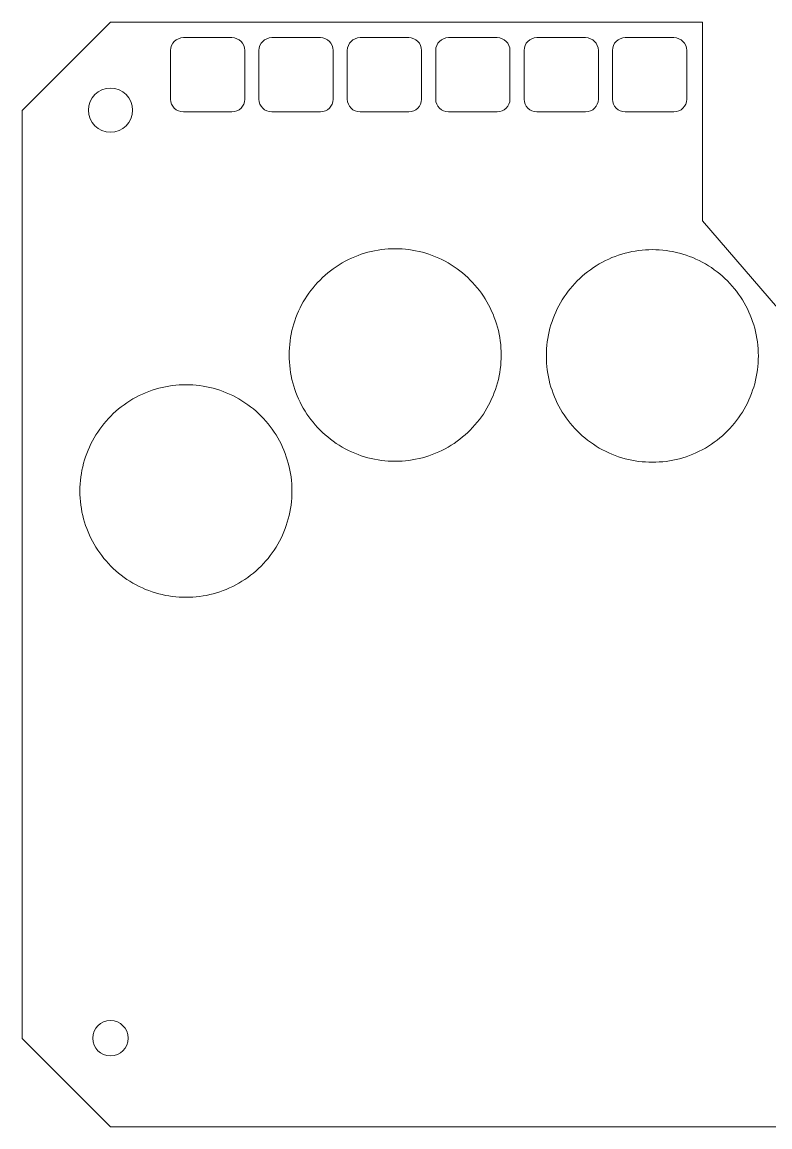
# Model space of a CAD drawing. Header units: millimetres. Extents: x -20 to 230, y 86 to 211.
# Drawn here: x -19.7 to 64.9, y 86 to 211 of the extents above; entities that cross this region are included whole.
import ezdxf

# ---------------------------------------------------------------- set-up
doc = ezdxf.new("R2010")
doc.units = ezdxf.units.MM
doc.header["$MEASUREMENT"] = 0
doc.layers.get('0').update_dxf_attribs({"lineweight": 0})

msp = doc.modelspace()

# ---------------------------------------------------------------- linework, layer by layer
at = {"color": 6, "lineweight": 9, "true_color": 0xff00ff}
for p, q in [((-19.7, 200.98), (-9.7, 210.98)), ((-9.7, 210.98), (57.3, 210.98)), ((57.3, 210.98), (57.3, 188.5)), ((57.3, 188.5), (69.3, 174.52)), ((19.43, 184.94), (19.81, 185.03)), ((19.81, 185.03), (20.19, 185.12)), ((20.19, 185.12), (20.58, 185.19)), ((20.58, 185.19), (20.96, 185.24)), ((20.96, 185.24), (21.35, 185.29)), ((21.35, 185.29), (21.73, 185.32)), ((21.73, 185.32), (22.12, 185.34)), ((22.12, 185.34), (22.51, 185.34)), ((22.51, 185.34), (22.9, 185.34)), ((22.9, 185.34), (23.29, 185.32)), ((23.29, 185.32), (23.67, 185.29)), ((23.67, 185.29), (24.06, 185.24)), ((24.06, 185.24), (24.45, 185.19)), ((24.45, 185.19), (24.83, 185.12)), ((24.83, 185.12), (25.21, 185.03)), ((25.21, 185.03), (25.59, 184.94)), ((48.91, 184.93), (49.29, 185.01)), ((49.29, 185.01), (49.68, 185.08)), ((49.68, 185.08), (50.06, 185.14)), ((50.06, 185.14), (50.45, 185.18)), ((50.45, 185.18), (50.84, 185.21)), ((50.84, 185.21), (51.22, 185.23)), ((51.22, 185.23), (51.61, 185.24)), ((51.61, 185.24), (52, 185.23)), ((52, 185.23), (52.39, 185.21)), ((52.39, 185.21), (52.78, 185.18)), ((52.78, 185.18), (53.16, 185.14)), ((53.16, 185.14), (53.55, 185.08)), ((53.55, 185.08), (53.93, 185.01)), ((53.93, 185.01), (54.31, 184.93)), ((16.51, 183.73), (16.86, 183.93)), ((16.86, 183.93), (17.22, 184.11)), ((17.22, 184.11), (17.58, 184.28)), ((17.58, 184.28), (17.94, 184.44)), ((17.94, 184.44), (18.31, 184.58)), ((18.31, 184.58), (18.68, 184.71)), ((18.68, 184.71), (19.05, 184.83)), ((19.05, 184.83), (19.43, 184.94)), ((25.59, 184.94), (25.97, 184.83)), ((25.97, 184.83), (26.34, 184.71)), ((26.34, 184.71), (26.71, 184.58)), ((26.71, 184.58), (27.08, 184.44)), ((27.08, 184.44), (27.44, 184.28)), ((27.44, 184.28), (27.8, 184.11)), ((27.8, 184.11), (28.16, 183.93)), ((28.16, 183.93), (28.51, 183.73)), ((45.61, 183.62), (45.97, 183.82)), ((45.97, 183.82), (46.32, 184)), ((46.32, 184), (46.68, 184.17)), ((46.68, 184.17), (47.04, 184.33)), ((47.04, 184.33), (47.41, 184.47)), ((47.41, 184.47), (47.78, 184.61)), ((47.78, 184.61), (48.16, 184.73)), ((48.16, 184.73), (48.53, 184.83)), ((48.53, 184.83), (48.91, 184.93)), ((54.31, 184.93), (54.69, 184.83)), ((54.69, 184.83), (55.07, 184.73)), ((55.07, 184.73), (55.44, 184.61)), ((55.44, 184.61), (55.81, 184.47)), ((55.81, 184.47), (56.18, 184.33)), ((56.18, 184.33), (56.54, 184.17)), ((56.54, 184.17), (56.9, 184)), ((56.9, 184), (57.26, 183.82)), ((57.26, 183.82), (57.61, 183.62)), ((14.58, 182.34), (14.88, 182.6)), ((14.88, 182.6), (15.19, 182.84)), ((15.19, 182.84), (15.51, 183.08)), ((15.51, 183.08), (15.83, 183.31)), ((15.83, 183.31), (16.17, 183.53)), ((16.17, 183.53), (16.51, 183.73)), ((28.51, 183.73), (28.85, 183.53)), ((28.85, 183.53), (29.19, 183.31)), ((29.19, 183.31), (29.51, 183.08)), ((29.51, 183.08), (29.83, 182.84)), ((29.83, 182.84), (30.14, 182.6)), ((30.14, 182.6), (30.44, 182.34)), ((43.98, 182.49), (44.29, 182.74)), ((44.29, 182.74), (44.61, 182.97)), ((44.61, 182.97), (44.94, 183.2)), ((44.94, 183.2), (45.27, 183.42)), ((45.27, 183.42), (45.61, 183.62)), ((57.61, 183.62), (57.95, 183.42)), ((57.95, 183.42), (58.29, 183.2)), ((58.29, 183.2), (58.61, 182.97)), ((58.61, 182.97), (58.93, 182.74)), ((58.93, 182.74), (59.24, 182.49)), ((13.48, 181.23), (13.74, 181.52)), ((13.74, 181.52), (14.01, 181.8)), ((14.01, 181.8), (14.29, 182.08)), ((14.29, 182.08), (14.58, 182.34)), ((30.44, 182.34), (30.73, 182.08)), ((30.73, 182.08), (31.01, 181.8)), ((31.01, 181.8), (31.28, 181.52)), ((31.28, 181.52), (31.54, 181.23)), ((42.58, 181.12), (42.84, 181.41)), ((42.84, 181.41), (43.11, 181.7)), ((43.11, 181.7), (43.39, 181.97)), ((43.39, 181.97), (43.68, 182.23)), ((43.68, 182.23), (43.98, 182.49)), ((59.24, 182.49), (59.54, 182.23)), ((59.54, 182.23), (59.83, 181.97)), ((59.83, 181.97), (60.11, 181.7)), ((60.11, 181.7), (60.38, 181.41)), ((60.38, 181.41), (60.64, 181.12)), ((12.53, 179.99), (12.75, 180.31)), ((12.75, 180.31), (12.99, 180.63)), ((12.99, 180.63), (13.23, 180.93)), ((13.23, 180.93), (13.48, 181.23)), ((31.54, 181.23), (31.8, 180.93)), ((31.8, 180.93), (32.04, 180.63)), ((32.04, 180.63), (32.27, 180.31)), ((32.27, 180.31), (32.49, 179.99)), ((41.63, 179.88), (41.86, 180.2)), ((41.86, 180.2), (42.09, 180.52)), ((42.09, 180.52), (42.33, 180.82)), ((42.33, 180.82), (42.58, 181.12)), ((60.64, 181.12), (60.9, 180.82)), ((60.9, 180.82), (61.14, 180.52)), ((61.14, 180.52), (61.37, 180.2)), ((61.37, 180.2), (61.59, 179.88)), ((11.76, 178.64), (11.93, 178.99)), ((11.93, 178.99), (12.12, 179.33)), ((12.12, 179.33), (12.32, 179.66)), ((12.32, 179.66), (12.53, 179.99)), ((32.49, 179.99), (32.7, 179.66)), ((32.7, 179.66), (32.9, 179.33)), ((32.9, 179.33), (33.09, 178.99)), ((33.09, 178.99), (33.27, 178.64)), ((40.86, 178.54), (41.04, 178.88)), ((41.04, 178.88), (41.22, 179.22)), ((41.22, 179.22), (41.42, 179.56)), ((41.42, 179.56), (41.63, 179.88)), ((61.59, 179.88), (61.8, 179.56)), ((61.8, 179.56), (62, 179.22)), ((62, 179.22), (62.19, 178.88)), ((62.19, 178.88), (62.37, 178.54)), ((11.16, 177.2), (11.29, 177.57)), ((11.29, 177.57), (11.44, 177.93)), ((11.44, 177.93), (11.59, 178.29)), ((11.59, 178.29), (11.76, 178.64)), ((33.27, 178.64), (33.43, 178.29)), ((33.43, 178.29), (33.59, 177.93)), ((33.59, 177.93), (33.73, 177.57)), ((33.73, 177.57), (33.86, 177.2)), ((40.39, 177.46), (40.54, 177.83)), ((40.54, 177.83), (40.69, 178.18)), ((40.69, 178.18), (40.86, 178.54)), ((62.37, 178.54), (62.53, 178.18)), ((62.53, 178.18), (62.69, 177.83)), ((62.69, 177.83), (62.83, 177.46)), ((10.84, 176.07), (10.93, 176.45)), ((10.93, 176.45), (11.04, 176.83)), ((11.04, 176.83), (11.16, 177.2)), ((33.86, 177.2), (33.98, 176.83)), ((33.98, 176.83), (34.09, 176.45)), ((34.09, 176.45), (34.19, 176.07)), ((39.94, 175.97), (40.03, 176.35)), ((40.03, 176.35), (40.14, 176.72)), ((40.14, 176.72), (40.26, 177.1)), ((40.26, 177.1), (40.39, 177.46)), ((62.83, 177.46), (62.96, 177.1)), ((62.96, 177.1), (63.08, 176.72)), ((63.08, 176.72), (63.19, 176.35)), ((63.19, 176.35), (63.29, 175.97)), ((10.62, 174.91), (10.68, 175.3)), ((10.68, 175.3), (10.75, 175.69)), ((10.75, 175.69), (10.84, 176.07)), ((34.19, 176.07), (34.27, 175.69)), ((34.27, 175.69), (34.34, 175.3)), ((34.34, 175.3), (34.4, 174.91)), ((39.72, 174.8), (39.78, 175.19)), ((39.78, 175.19), (39.85, 175.58)), ((39.85, 175.58), (39.94, 175.97)), ((63.29, 175.97), (63.37, 175.58)), ((63.37, 175.58), (63.44, 175.19)), ((63.44, 175.19), (63.5, 174.8)), ((10.52, 173.72), (10.54, 174.12)), ((10.54, 174.12), (10.58, 174.51)), ((10.58, 174.51), (10.62, 174.91)), ((34.4, 174.91), (34.45, 174.51)), ((34.45, 174.51), (34.48, 174.12)), ((34.48, 174.12), (34.5, 173.72)), ((39.62, 173.61), (39.64, 174.01)), ((39.64, 174.01), (39.68, 174.41)), ((39.68, 174.41), (39.72, 174.8)), ((63.5, 174.8), (63.55, 174.41)), ((63.55, 174.41), (63.58, 174.01)), ((63.58, 174.01), (63.6, 173.61)), ((10.52, 173.32), (10.52, 173.72)), ((10.52, 172.91), (10.52, 173.32)), ((10.54, 172.51), (10.52, 172.91)), ((10.58, 172.12), (10.54, 172.51)), ((34.48, 172.51), (34.45, 172.12)), ((34.5, 172.91), (34.48, 172.51)), ((34.5, 173.72), (34.51, 173.32)), ((34.51, 173.32), (34.5, 172.91)), ((39.62, 173.21), (39.62, 173.61)), ((39.62, 172.81), (39.62, 173.21)), ((39.64, 172.41), (39.62, 172.81)), ((63.6, 172.81), (63.58, 172.41)), ((63.6, 173.61), (63.61, 173.21)), ((63.61, 173.21), (63.6, 172.81)), ((10.62, 171.72), (10.58, 172.12)), ((10.68, 171.33), (10.62, 171.72)), ((10.75, 170.94), (10.68, 171.33)), ((34.34, 171.33), (34.27, 170.94)), ((34.4, 171.72), (34.34, 171.33)), ((34.45, 172.12), (34.4, 171.72)), ((39.68, 172.01), (39.64, 172.41)), ((39.72, 171.62), (39.68, 172.01)), ((39.78, 171.22), (39.72, 171.62)), ((63.5, 171.62), (63.44, 171.22)), ((63.55, 172.01), (63.5, 171.62)), ((63.58, 172.41), (63.55, 172.01)), ((10.84, 170.56), (10.75, 170.94)), ((10.93, 170.18), (10.84, 170.56)), ((11.04, 169.8), (10.93, 170.18)), ((34.09, 170.18), (33.98, 169.8)), ((34.19, 170.56), (34.09, 170.18)), ((34.27, 170.94), (34.19, 170.56)), ((39.85, 170.84), (39.78, 171.22)), ((39.94, 170.45), (39.85, 170.84)), ((40.03, 170.07), (39.94, 170.45)), ((40.14, 169.69), (40.03, 170.07)), ((63.19, 170.07), (63.08, 169.69)), ((63.29, 170.45), (63.19, 170.07)), ((63.37, 170.84), (63.29, 170.45)), ((63.44, 171.22), (63.37, 170.84)), ((-6.45, 168.72), (-6.09, 168.89)), ((-6.09, 168.89), (-5.73, 169.05)), ((-5.73, 169.05), (-5.36, 169.19)), ((-5.36, 169.19), (-4.99, 169.32)), ((-4.99, 169.32), (-4.62, 169.44)), ((-4.62, 169.44), (-4.24, 169.55)), ((-4.24, 169.55), (-3.86, 169.64)), ((-3.86, 169.64), (-3.48, 169.73)), ((-3.48, 169.73), (-3.09, 169.79)), ((-3.09, 169.79), (-2.71, 169.85)), ((-2.71, 169.85), (-2.32, 169.9)), ((-2.32, 169.9), (-1.94, 169.93)), ((-1.94, 169.93), (-1.55, 169.95)), ((-1.55, 169.95), (-1.16, 169.95)), ((-1.16, 169.95), (-0.77, 169.95)), ((-0.77, 169.95), (-0.38, 169.93)), ((-0.38, 169.93), (0, 169.9)), ((0, 169.9), (0.39, 169.85)), ((0.39, 169.85), (0.78, 169.79)), ((0.78, 169.79), (1.16, 169.73)), ((1.16, 169.73), (1.54, 169.64)), ((1.54, 169.64), (1.92, 169.55)), ((1.92, 169.55), (2.3, 169.44)), ((2.3, 169.44), (2.67, 169.32)), ((2.67, 169.32), (3.04, 169.19)), ((3.04, 169.19), (3.41, 169.05)), ((3.41, 169.05), (3.77, 168.89)), ((3.77, 168.89), (4.13, 168.72)), ((11.16, 169.43), (11.04, 169.8)), ((11.29, 169.06), (11.16, 169.43)), ((11.44, 168.7), (11.29, 169.06)), ((33.73, 169.06), (33.59, 168.7)), ((33.86, 169.43), (33.73, 169.06)), ((33.98, 169.8), (33.86, 169.43)), ((40.26, 169.32), (40.14, 169.69)), ((40.39, 168.95), (40.26, 169.32)), ((40.54, 168.59), (40.39, 168.95)), ((62.83, 168.95), (62.69, 168.59)), ((62.96, 169.32), (62.83, 168.95)), ((63.08, 169.69), (62.96, 169.32)), ((-8.48, 167.45), (-8.16, 167.69)), ((-8.16, 167.69), (-7.84, 167.92)), ((-7.84, 167.92), (-7.5, 168.13)), ((-7.5, 168.13), (-7.16, 168.34)), ((-7.16, 168.34), (-6.81, 168.54)), ((-6.81, 168.54), (-6.45, 168.72)), ((4.13, 168.72), (4.49, 168.54)), ((4.49, 168.54), (4.84, 168.34)), ((4.84, 168.34), (5.18, 168.13)), ((5.18, 168.13), (5.52, 167.92)), ((5.52, 167.92), (5.84, 167.69)), ((5.84, 167.69), (6.16, 167.45)), ((11.59, 168.34), (11.44, 168.7)), ((11.76, 167.99), (11.59, 168.34)), ((11.93, 167.64), (11.76, 167.99)), ((12.12, 167.3), (11.93, 167.64)), ((33.09, 167.64), (32.9, 167.3)), ((33.27, 167.99), (33.09, 167.64)), ((33.43, 168.34), (33.27, 167.99)), ((33.59, 168.7), (33.43, 168.34)), ((40.69, 168.23), (40.54, 168.59)), ((40.86, 167.88), (40.69, 168.23)), ((41.04, 167.54), (40.86, 167.88)), ((41.22, 167.2), (41.04, 167.54)), ((62.19, 167.54), (62, 167.2)), ((62.37, 167.88), (62.19, 167.54)), ((62.53, 168.23), (62.37, 167.88)), ((62.69, 168.59), (62.53, 168.23)), ((-9.93, 166.13), (-9.66, 166.41)), ((-9.66, 166.41), (-9.38, 166.68)), ((-9.38, 166.68), (-9.09, 166.95)), ((-9.09, 166.95), (-8.79, 167.21)), ((-8.79, 167.21), (-8.48, 167.45)), ((6.16, 167.45), (6.47, 167.21)), ((6.47, 167.21), (6.77, 166.95)), ((6.77, 166.95), (7.06, 166.68)), ((7.06, 166.68), (7.34, 166.41)), ((7.34, 166.41), (7.61, 166.13)), ((12.32, 166.97), (12.12, 167.3)), ((12.53, 166.64), (12.32, 166.97)), ((12.75, 166.32), (12.53, 166.64)), ((12.99, 166.01), (12.75, 166.32)), ((32.27, 166.32), (32.04, 166.01)), ((32.49, 166.64), (32.27, 166.32)), ((32.7, 166.97), (32.49, 166.64)), ((32.9, 167.3), (32.7, 166.97)), ((41.42, 166.86), (41.22, 167.2)), ((41.63, 166.53), (41.42, 166.86)), ((41.86, 166.21), (41.63, 166.53)), ((61.59, 166.53), (61.37, 166.21)), ((61.8, 166.86), (61.59, 166.53)), ((62, 167.2), (61.8, 166.86)), ((-10.92, 164.92), (-10.68, 165.23)), ((-10.68, 165.23), (-10.44, 165.54)), ((-10.44, 165.54), (-10.19, 165.84)), ((-10.19, 165.84), (-9.93, 166.13)), ((7.61, 166.13), (7.87, 165.84)), ((7.87, 165.84), (8.13, 165.54)), ((8.13, 165.54), (8.37, 165.23)), ((8.37, 165.23), (8.6, 164.92)), ((13.23, 165.7), (12.99, 166.01)), ((13.48, 165.4), (13.23, 165.7)), ((13.74, 165.11), (13.48, 165.4)), ((14.01, 164.83), (13.74, 165.11)), ((31.28, 165.11), (31.01, 164.83)), ((31.54, 165.4), (31.28, 165.11)), ((31.8, 165.7), (31.54, 165.4)), ((32.04, 166.01), (31.8, 165.7)), ((42.09, 165.9), (41.86, 166.21)), ((42.33, 165.59), (42.09, 165.9)), ((42.58, 165.3), (42.33, 165.59)), ((42.84, 165.01), (42.58, 165.3)), ((43.11, 164.72), (42.84, 165.01)), ((60.38, 165.01), (60.11, 164.72)), ((60.64, 165.3), (60.38, 165.01)), ((60.9, 165.59), (60.64, 165.3)), ((61.14, 165.9), (60.9, 165.59)), ((61.37, 166.21), (61.14, 165.9)), ((-11.74, 163.6), (-11.55, 163.94)), ((-11.55, 163.94), (-11.35, 164.27)), ((-11.35, 164.27), (-11.14, 164.6)), ((-11.14, 164.6), (-10.92, 164.92)), ((8.6, 164.92), (8.82, 164.6)), ((8.82, 164.6), (9.03, 164.27)), ((9.03, 164.27), (9.23, 163.94)), ((9.23, 163.94), (9.42, 163.6)), ((14.29, 164.56), (14.01, 164.83)), ((14.58, 164.29), (14.29, 164.56)), ((14.88, 164.04), (14.58, 164.29)), ((15.19, 163.79), (14.88, 164.04)), ((15.51, 163.55), (15.19, 163.79)), ((29.83, 163.79), (29.51, 163.55)), ((30.14, 164.04), (29.83, 163.79)), ((30.44, 164.29), (30.14, 164.04)), ((30.73, 164.56), (30.44, 164.29)), ((31.01, 164.83), (30.73, 164.56)), ((43.39, 164.45), (43.11, 164.72)), ((43.68, 164.18), (43.39, 164.45)), ((43.98, 163.93), (43.68, 164.18)), ((44.29, 163.68), (43.98, 163.93)), ((59.24, 163.93), (58.93, 163.68)), ((59.54, 164.18), (59.24, 163.93)), ((59.83, 164.45), (59.54, 164.18)), ((60.11, 164.72), (59.83, 164.45)), ((-12.38, 162.18), (-12.23, 162.54)), ((-12.23, 162.54), (-12.08, 162.9)), ((-12.08, 162.9), (-11.91, 163.25)), ((-11.91, 163.25), (-11.74, 163.6)), ((9.42, 163.6), (9.6, 163.25)), ((9.6, 163.25), (9.76, 162.9)), ((9.76, 162.9), (9.92, 162.54)), ((9.92, 162.54), (10.06, 162.18)), ((15.83, 163.32), (15.51, 163.55)), ((16.17, 163.11), (15.83, 163.32)), ((16.51, 162.9), (16.17, 163.11)), ((16.86, 162.71), (16.51, 162.9)), ((17.22, 162.52), (16.86, 162.71)), ((17.58, 162.35), (17.22, 162.52)), ((27.8, 162.52), (27.44, 162.35)), ((28.16, 162.71), (27.8, 162.52)), ((28.51, 162.9), (28.16, 162.71)), ((28.85, 163.11), (28.51, 162.9)), ((29.19, 163.32), (28.85, 163.11)), ((29.51, 163.55), (29.19, 163.32)), ((44.61, 163.44), (44.29, 163.68)), ((44.94, 163.22), (44.61, 163.44)), ((45.27, 163), (44.94, 163.22)), ((45.61, 162.79), (45.27, 163)), ((45.97, 162.6), (45.61, 162.79)), ((46.32, 162.42), (45.97, 162.6)), ((57.26, 162.6), (56.9, 162.42)), ((57.61, 162.79), (57.26, 162.6)), ((57.95, 163), (57.61, 162.79)), ((58.29, 163.22), (57.95, 163)), ((58.61, 163.44), (58.29, 163.22)), ((58.93, 163.68), (58.61, 163.44)), ((-12.74, 161.06), (-12.63, 161.44)), ((-12.63, 161.44), (-12.51, 161.81)), ((-12.51, 161.81), (-12.38, 162.18)), ((10.06, 162.18), (10.19, 161.81)), ((10.19, 161.81), (10.31, 161.44)), ((10.31, 161.44), (10.42, 161.06)), ((17.94, 162.2), (17.58, 162.35)), ((18.31, 162.05), (17.94, 162.2)), ((18.68, 161.92), (18.31, 162.05)), ((19.05, 161.8), (18.68, 161.92)), ((19.43, 161.69), (19.05, 161.8)), ((19.81, 161.6), (19.43, 161.69)), ((20.19, 161.52), (19.81, 161.6)), ((20.58, 161.45), (20.19, 161.52)), ((20.96, 161.39), (20.58, 161.45)), ((21.35, 161.35), (20.96, 161.39)), ((21.73, 161.31), (21.35, 161.35)), ((22.12, 161.3), (21.73, 161.31)), ((22.51, 161.29), (22.12, 161.3)), ((22.9, 161.3), (22.51, 161.29)), ((23.29, 161.31), (22.9, 161.3)), ((23.67, 161.35), (23.29, 161.31)), ((24.06, 161.39), (23.67, 161.35)), ((24.45, 161.45), (24.06, 161.39)), ((24.83, 161.52), (24.45, 161.45)), ((25.21, 161.6), (24.83, 161.52)), ((25.59, 161.69), (25.21, 161.6)), ((25.97, 161.8), (25.59, 161.69)), ((26.34, 161.92), (25.97, 161.8)), ((26.71, 162.05), (26.34, 161.92)), ((27.08, 162.2), (26.71, 162.05)), ((27.44, 162.35), (27.08, 162.2)), ((46.68, 162.25), (46.32, 162.42)), ((47.04, 162.09), (46.68, 162.25)), ((47.41, 161.94), (47.04, 162.09)), ((47.78, 161.81), (47.41, 161.94)), ((48.16, 161.69), (47.78, 161.81)), ((48.53, 161.58), (48.16, 161.69)), ((48.91, 161.49), (48.53, 161.58)), ((49.29, 161.41), (48.91, 161.49)), ((49.68, 161.34), (49.29, 161.41)), ((50.06, 161.28), (49.68, 161.34)), ((50.45, 161.24), (50.06, 161.28)), ((53.16, 161.28), (52.78, 161.24)), ((53.55, 161.34), (53.16, 161.28)), ((53.93, 161.41), (53.55, 161.34)), ((54.31, 161.49), (53.93, 161.41)), ((54.69, 161.58), (54.31, 161.49)), ((55.07, 161.69), (54.69, 161.58)), ((55.44, 161.81), (55.07, 161.69)), ((55.81, 161.94), (55.44, 161.81)), ((56.18, 162.09), (55.81, 161.94)), ((56.54, 162.25), (56.18, 162.09)), ((56.9, 162.42), (56.54, 162.25)), ((-12.99, 159.91), (-12.92, 160.3)), ((-12.92, 160.3), (-12.83, 160.68)), ((-12.83, 160.68), (-12.74, 161.06)), ((10.42, 161.06), (10.52, 160.68)), ((10.52, 160.68), (10.6, 160.3)), ((10.6, 160.3), (10.67, 159.91)), ((50.84, 161.21), (50.45, 161.24)), ((51.22, 161.19), (50.84, 161.21)), ((51.61, 161.18), (51.22, 161.19)), ((52, 161.19), (51.61, 161.18)), ((52.39, 161.21), (52, 161.19)), ((52.78, 161.24), (52.39, 161.21)), ((-13.13, 158.73), (-13.09, 159.12)), ((-13.09, 159.12), (-13.05, 159.52)), ((-13.05, 159.52), (-12.99, 159.91)), ((10.67, 159.91), (10.73, 159.52)), ((10.73, 159.52), (10.78, 159.12)), ((10.78, 159.12), (10.81, 158.73)), ((-13.15, 158.33), (-13.13, 158.73)), ((-13.15, 157.92), (-13.15, 158.33)), ((-13.15, 157.52), (-13.15, 157.92)), ((-13.13, 157.12), (-13.15, 157.52)), ((10.81, 158.73), (10.83, 158.33)), ((10.83, 157.52), (10.81, 157.12)), ((10.83, 158.33), (10.84, 157.92)), ((10.84, 157.92), (10.83, 157.52)), ((-13.09, 156.73), (-13.13, 157.12)), ((-13.05, 156.33), (-13.09, 156.73)), ((-12.99, 155.94), (-13.05, 156.33)), ((10.73, 156.33), (10.67, 155.94)), ((10.78, 156.73), (10.73, 156.33)), ((10.81, 157.12), (10.78, 156.73)), ((-12.92, 155.55), (-12.99, 155.94)), ((-12.83, 155.17), (-12.92, 155.55)), ((-12.74, 154.79), (-12.83, 155.17)), ((10.52, 155.17), (10.42, 154.79)), ((10.6, 155.55), (10.52, 155.17)), ((10.67, 155.94), (10.6, 155.55)), ((-12.63, 154.41), (-12.74, 154.79)), ((-12.51, 154.04), (-12.63, 154.41)), ((-12.38, 153.67), (-12.51, 154.04)), ((10.19, 154.04), (10.06, 153.67)), ((10.31, 154.41), (10.19, 154.04)), ((10.42, 154.79), (10.31, 154.41)), ((-12.23, 153.31), (-12.38, 153.67)), ((-12.08, 152.95), (-12.23, 153.31)), ((-11.91, 152.6), (-12.08, 152.95)), ((-11.74, 152.25), (-11.91, 152.6)), ((9.6, 152.6), (9.42, 152.25)), ((9.76, 152.95), (9.6, 152.6)), ((9.92, 153.31), (9.76, 152.95)), ((10.06, 153.67), (9.92, 153.31)), ((-11.55, 151.91), (-11.74, 152.25)), ((-11.35, 151.58), (-11.55, 151.91)), ((-11.14, 151.25), (-11.35, 151.58)), ((-10.92, 150.93), (-11.14, 151.25)), ((8.82, 151.25), (8.6, 150.93)), ((9.03, 151.58), (8.82, 151.25)), ((9.23, 151.91), (9.03, 151.58)), ((9.42, 152.25), (9.23, 151.91)), ((-10.68, 150.62), (-10.92, 150.93)), ((-10.44, 150.31), (-10.68, 150.62)), ((-10.19, 150.01), (-10.44, 150.31)), ((-9.93, 149.72), (-10.19, 150.01)), ((7.87, 150.01), (7.61, 149.72)), ((8.13, 150.31), (7.87, 150.01)), ((8.37, 150.62), (8.13, 150.31)), ((8.6, 150.93), (8.37, 150.62)), ((-9.66, 149.44), (-9.93, 149.72)), ((-9.38, 149.16), (-9.66, 149.44)), ((-9.09, 148.9), (-9.38, 149.16)), ((-8.79, 148.64), (-9.09, 148.9)), ((6.77, 148.9), (6.47, 148.64)), ((7.06, 149.16), (6.77, 148.9)), ((7.34, 149.44), (7.06, 149.16)), ((7.61, 149.72), (7.34, 149.44)), ((-8.48, 148.4), (-8.79, 148.64)), ((-8.16, 148.16), (-8.48, 148.4)), ((-7.84, 147.93), (-8.16, 148.16)), ((-7.5, 147.72), (-7.84, 147.93)), ((-7.16, 147.51), (-7.5, 147.72)), ((-6.81, 147.31), (-7.16, 147.51)), ((4.84, 147.51), (4.49, 147.31)), ((5.18, 147.72), (4.84, 147.51)), ((5.52, 147.93), (5.18, 147.72)), ((5.84, 148.16), (5.52, 147.93)), ((6.16, 148.4), (5.84, 148.16)), ((6.47, 148.64), (6.16, 148.4)), ((-6.45, 147.13), (-6.81, 147.31)), ((-6.09, 146.96), (-6.45, 147.13)), ((-5.73, 146.8), (-6.09, 146.96)), ((-5.36, 146.66), (-5.73, 146.8)), ((-4.99, 146.53), (-5.36, 146.66)), ((-4.62, 146.41), (-4.99, 146.53)), ((-4.24, 146.3), (-4.62, 146.41)), ((-3.86, 146.21), (-4.24, 146.3)), ((1.92, 146.3), (1.54, 146.21)), ((2.3, 146.41), (1.92, 146.3)), ((2.67, 146.53), (2.3, 146.41)), ((3.04, 146.66), (2.67, 146.53)), ((3.41, 146.8), (3.04, 146.66)), ((3.77, 146.96), (3.41, 146.8)), ((4.13, 147.13), (3.77, 146.96)), ((4.49, 147.31), (4.13, 147.13)), ((-3.48, 146.12), (-3.86, 146.21)), ((-3.09, 146.05), (-3.48, 146.12)), ((-2.71, 146), (-3.09, 146.05)), ((-2.32, 145.95), (-2.71, 146)), ((-1.94, 145.92), (-2.32, 145.95)), ((-1.55, 145.9), (-1.94, 145.92)), ((-1.16, 145.9), (-1.55, 145.9)), ((-0.77, 145.9), (-1.16, 145.9)), ((-0.38, 145.92), (-0.77, 145.9)), ((0, 145.95), (-0.38, 145.92)), ((0.39, 146), (0, 145.95)), ((0.78, 146.05), (0.39, 146)), ((1.16, 146.12), (0.78, 146.05)), ((1.54, 146.21), (1.16, 146.12))]:
    msp.add_line(p, q, dxfattribs=at)
msp.add_lwpolyline([(230.3, 200.98), (230.3, 95.98), (220.3, 85.98), (-9.7, 85.98), (-19.7, 95.98), (-19.7, 200.98)], dxfattribs=at)
for centre, radius in [((-9.7, 201.02), 2.5), ((-9.7, 96.02), 2)]:
    msp.add_circle(centre, radius, dxfattribs=at)
for points in [[(5.5, 202.27), (5.5, 202.27), (5.5, 207.77), (5.5, 207.77), (5.5, 208.57), (4.85, 209.22), (4.05, 209.22), (4.05, 209.22), (-1.45, 209.22), (-1.45, 209.22), (-2.25, 209.22), (-2.9, 208.57), (-2.9, 207.77), (-2.9, 207.77), (-2.9, 202.27), (-2.9, 202.27), (-2.9, 201.47), (-2.25, 200.82), (-1.45, 200.82), (-1.45, 200.82), (4.05, 200.82), (4.05, 200.82), (4.85, 200.82), (5.5, 201.47), (5.5, 202.27)], [(14.05, 209.22), (14.05, 209.22), (8.55, 209.22), (8.55, 209.22), (7.75, 209.22), (7.1, 208.57), (7.1, 207.77), (7.1, 207.77), (7.1, 202.27), (7.1, 202.27), (7.1, 201.47), (7.75, 200.82), (8.55, 200.82), (8.55, 200.82), (14.05, 200.82), (14.05, 200.82), (14.85, 200.82), (15.5, 201.47), (15.5, 202.27), (15.5, 202.27), (15.5, 207.77), (15.5, 207.77), (15.5, 208.57), (14.85, 209.22), (14.05, 209.22)], [(24.05, 209.22), (24.05, 209.22), (18.55, 209.22), (18.55, 209.22), (17.75, 209.22), (17.1, 208.57), (17.1, 207.77), (17.1, 207.77), (17.1, 202.27), (17.1, 202.27), (17.1, 201.47), (17.75, 200.82), (18.55, 200.82), (18.55, 200.82), (24.05, 200.82), (24.05, 200.82), (24.85, 200.82), (25.5, 201.47), (25.5, 202.27), (25.5, 202.27), (25.5, 207.77), (25.5, 207.77), (25.5, 208.57), (24.85, 209.22), (24.05, 209.22)], [(34.05, 209.22), (34.05, 209.22), (28.55, 209.22), (28.55, 209.22), (27.75, 209.22), (27.1, 208.57), (27.1, 207.77), (27.1, 207.77), (27.1, 202.27), (27.1, 202.27), (27.1, 201.47), (27.75, 200.82), (28.55, 200.82), (28.55, 200.82), (34.05, 200.82), (34.05, 200.82), (34.85, 200.82), (35.5, 201.47), (35.5, 202.27), (35.5, 202.27), (35.5, 207.77), (35.5, 207.77), (35.5, 208.57), (34.85, 209.22), (34.05, 209.22)], [(44.05, 209.22), (44.05, 209.22), (38.55, 209.22), (38.55, 209.22), (37.75, 209.22), (37.1, 208.57), (37.1, 207.77), (37.1, 207.77), (37.1, 202.27), (37.1, 202.27), (37.1, 201.47), (37.75, 200.82), (38.55, 200.82), (38.55, 200.82), (44.05, 200.82), (44.05, 200.82), (44.85, 200.82), (45.5, 201.47), (45.5, 202.27), (45.5, 202.27), (45.5, 207.77), (45.5, 207.77), (45.5, 208.57), (44.85, 209.22), (44.05, 209.22)], [(54.05, 209.22), (54.05, 209.22), (48.55, 209.22), (48.55, 209.22), (47.75, 209.22), (47.1, 208.57), (47.1, 207.77), (47.1, 207.77), (47.1, 202.27), (47.1, 202.27), (47.1, 201.47), (47.75, 200.82), (48.55, 200.82), (48.55, 200.82), (54.05, 200.82), (54.05, 200.82), (54.85, 200.82), (55.5, 201.47), (55.5, 202.27), (55.5, 202.27), (55.5, 207.77), (55.5, 207.77), (55.5, 208.57), (54.85, 209.22), (54.05, 209.22)]]:
    msp.add_open_spline(points, degree=3, knots=[0, 0, 0, 0, 1, 1, 1, 2, 2, 2, 3, 3, 3, 4, 4, 4, 5, 5, 5, 6, 6, 6, 7, 7, 7, 8, 8, 8, 8], dxfattribs=at)

doc.saveas('drawing.dxf')
